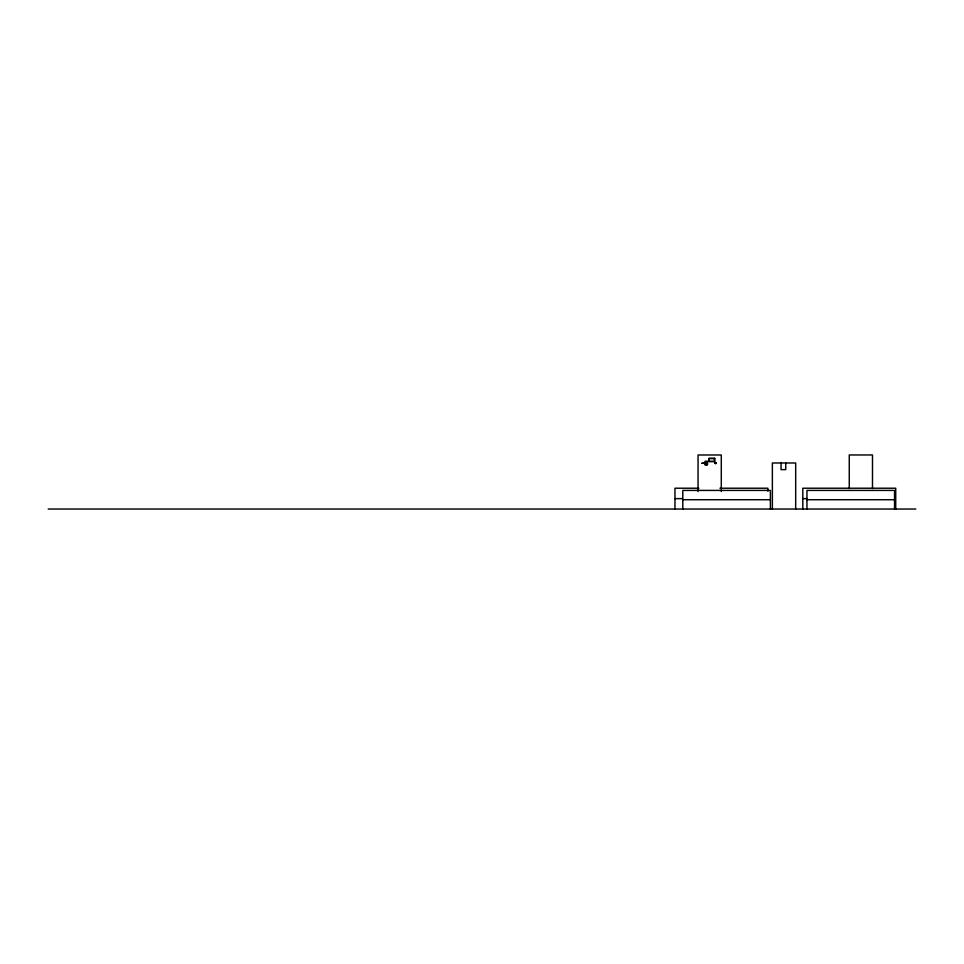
<?xml version="1.0" encoding="UTF-8"?>
<svg xmlns="http://www.w3.org/2000/svg" width="964" height="964" viewBox="0 0 964 964"><rect width="100%" height="100%" fill="white"/><g stroke="black" fill="none" stroke-linecap="round" stroke-linejoin="round"><path stroke-width="1.45" d="M705.046 462.214L707.468 462.214M705.046 463.045L707.468 463.045M705.046 463.949L707.468 463.949M698.948 488.218L674.969 488.218L674.969 509.04M719.927 488.218L767.898 488.218L767.898 491.194M674.969 498.629L682.464 498.629M802.807 498.629L807.302 498.629M682.801 499.726L770.381 499.726M806.952 499.726L894.532 499.726M48.2 509.04L915.8 509.04M895.725 509.04L895.725 488.218L802.807 488.218L802.807 509.04M894.532 509.04L894.532 490.411L806.952 490.411L806.952 509.04M872.492 488.579L872.492 454.96L849.26 454.96L849.26 488.579M795.686 509.04L795.686 462.985L772.369 462.985L772.369 509.04M785.756 462.985L785.756 469.637L781.057 469.637L781.057 462.985M770.381 509.04L770.381 490.411L682.801 490.411L682.801 509.04M721.289 491.495L721.289 454.984L698.057 454.984L698.057 491.495M706.672 461.394L706.672 464.865M705.853 461.394L705.853 464.865M714.951 462.865C715.878 465.757 717.204 460.816 714.951 462.865M715.18 462.925L716.144 463.323L715.228 462.792M714.71 458.31L708.901 458.31L708.901 461.611L714.71 461.611L714.71 458.31M714.445 458.575L709.167 458.575L709.167 461.346L714.445 461.346L714.445 458.575M707.468 461.394L705.046 461.394L705.046 464.865L707.468 464.865L707.468 461.394M704.19 463.069L701.9 463.359L704.19 463.069"/></g></svg>
